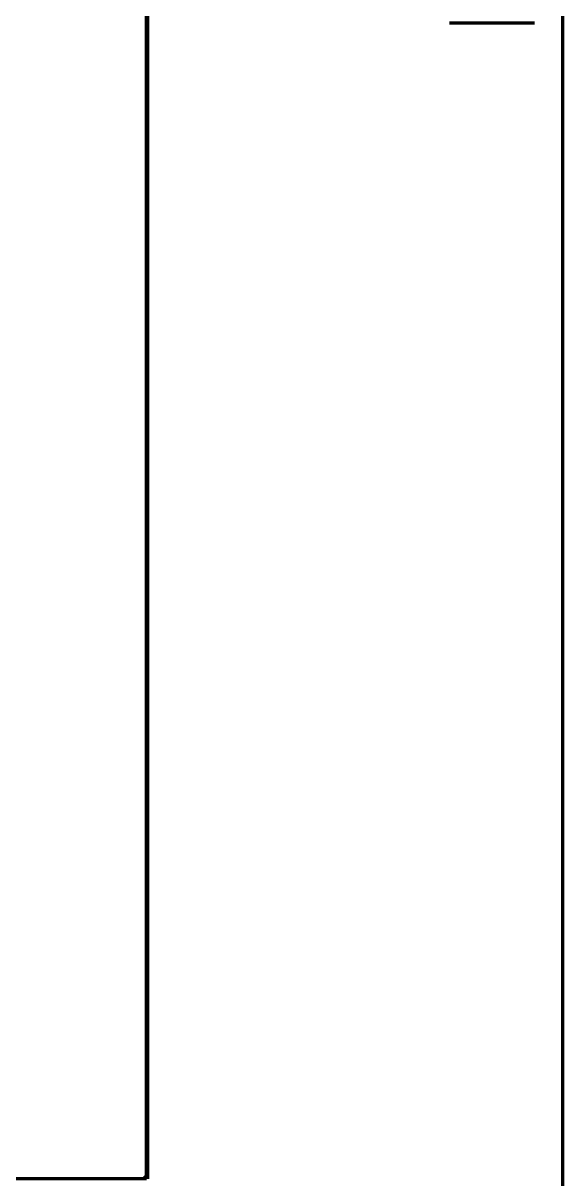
# Model space of a CAD drawing. Header units: inches. Extents: x -3055 to 7244, y 299 to 5591.
# Drawn here: x 3468.1 to 3689.1, y 2358.6 to 2831.9 of the extents above; entities that cross this region are included whole.
import ezdxf

# ---------------------------------------------------------------- set-up
doc = ezdxf.new("R2010")
doc.units = ezdxf.units.IN

msp = doc.modelspace()

# ---------------------------------------------------------------- linework, layer by layer
at = {"linetype": 'Continuous', "lineweight": 70}
for p, q in [((3518.62, 2358.73), (3518.62, 3808.13)), ((3519.12, 2358.64), (3519.12, 3808.63)), ((3689.12, 2160.63), (3689.12, 3808.63)), ((3643.31, 2831.88), (3642.69, 2831.88)), ((3646.38, 2831.88), (3643.31, 2831.88)), ((3673.86, 2831.88), (3646.38, 2831.88)), ((3676.93, 2831.88), (3673.86, 2831.88)), ((3677.54, 2831.88), (3676.93, 2831.88)), ((2969.62, 2358.73), (3518.62, 2358.73)), ((3518.62, 2358.73), (3517.62, 2359.73)), ((3518.12, 2358.73), (3518.12, 2358.63))]:
    msp.add_line(p, q, dxfattribs=at)

doc.saveas('drawing.dxf')
